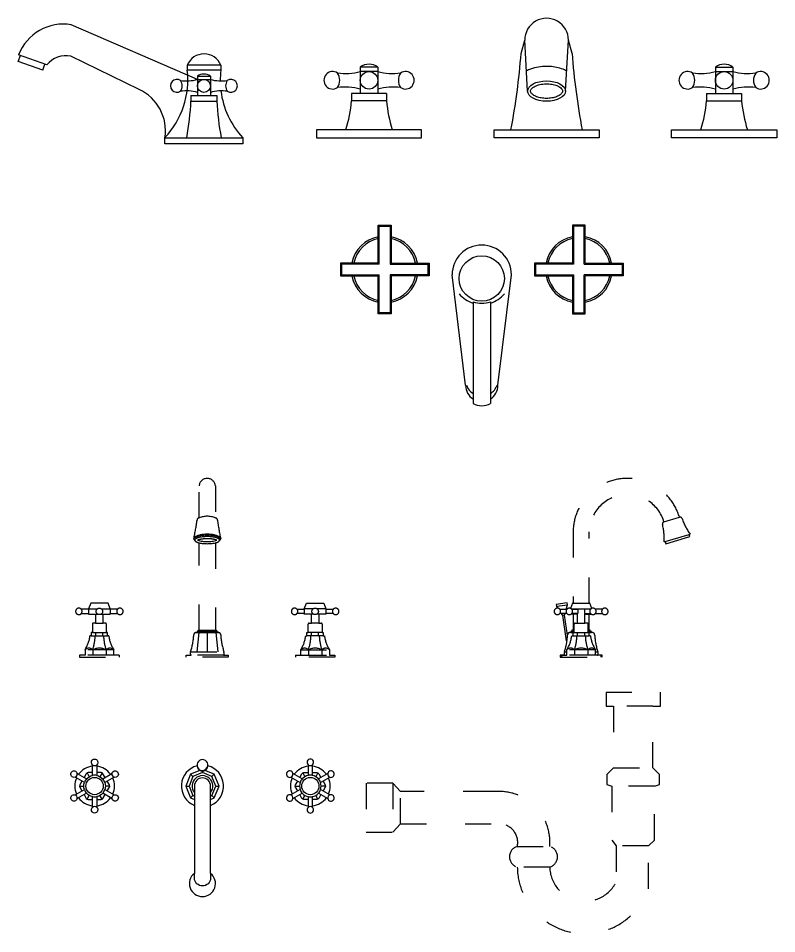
# Model space of a CAD drawing. Header units: millimetres. Extents: x 3162 to 221128, y -144913 to 11496.
# Drawn here: x 181071 to 181774, y -21900 to -21051 of the extents above; entities that cross this region are included whole.
import ezdxf

# ---------------------------------------------------------------- set-up
doc = ezdxf.new("R2010")
doc.units = ezdxf.units.MM
doc.header["$LTSCALE"] = 10
doc.linetypes.add('ACAD_ISO03W100', pattern=[30, 12, -18])

# ---------------------------------------------------------------- blocks, each defined once
blk = doc.blocks.new('海龙工具_2009103111141192')
at = {"color": 8}
for p, q in [((-107, 12.13), (-105, 8.66)), ((-93, 12.13), (-95, 8.66)), ((-8.79, 8.79), (-10.96, 10.96)), ((-1, 13.97), (-1, 14.05)), ((0, 13.27), (0, 12.43)), ((1, 13.97), (1, 14.05)), ((8.79, 8.79), (10.96, 10.96)), ((93, 12.13), (95, 8.66)), ((107, 12.13), (105, 8.66)), ((-114.01, 0), (-110, 0)), ((-85.99, 0), (-90, 0)), ((-15.51, 0), (-12.43, 0)), ((12.43, 0), (15.51, 0)), ((85.99, 0), (90, 0)), ((114.01, 0), (110, 0)), ((-107, -12.13), (-105, -8.66)), ((-93, -12.13), (-95, -8.66)), ((-8.79, -8.79), (-10.96, -10.96)), ((8.79, -8.79), (10.96, -10.96)), ((93, -12.13), (95, -8.66)), ((107, -12.13), (105, -8.66))]:
    blk.add_line(p, q, dxfattribs=at)
for p, q in [((-81.88, 8.15), (-90.51, 3.17)), ((81.88, 8.15), (90.51, 3.17))]:
    blk.add_line(p, q)
for points in [[(-90.51, 3.17, -0.162529), (-90.51, -3.17), (-81.88, -8.15, -2.618034), (-83.88, -11.61), (-92.51, -6.63, -0.162529), (-98, -9.8), (-98, -19.76, -2.618034), (-102, -19.76), (-102, -9.8, -0.162529), (-107.49, -6.63), (-116.12, -11.61, -2.618034), (-118.12, -8.15), (-109.49, -3.17, -0.162529), (-109.49, 3.17), (-118.12, 8.15, -2.618034), (-116.12, 11.61), (-107.49, 6.63, -0.162529), (-102, 9.8), (-102, 19.76, -2.618034), (-98, 19.76), (-98, 9.8, -0.162529), (-92.51, 6.63), (-83.88, 11.61, -2.618034), (-81.88, 8.15)], [(90.51, 3.17, 0.162529), (90.51, -3.17), (81.88, -8.15, 2.618034), (83.88, -11.61), (92.51, -6.63, 0.162529), (98, -9.8), (98, -19.76, 2.618034), (102, -19.76), (102, -9.8, 0.162529), (107.49, -6.63), (116.12, -11.61, 2.618034), (118.12, -8.15), (109.49, -3.17, 0.162529), (109.49, 3.17), (118.12, 8.15, 2.618034), (116.12, 11.61), (107.49, 6.63, 0.162529), (102, 9.8), (102, 19.76, 2.618034), (98, 19.76), (98, 9.8, 0.162529), (92.51, 6.63), (83.88, 11.61, 2.618034), (81.88, 8.15)], [(7.5, -80.94), (7.5, -85.38, -0.970211), (-7.5, -85.38), (-7.5, -80.94)]]:
    blk.add_lwpolyline(points, format="xyb")
blk.add_lwpolyline([(-5, 18.85, 0.716797), (-7.5, -18.01), (-7.5, -80.94, 2.875146), (7.5, -80.94), (7.5, -18.01, 0.716869), (5, 18.85, 1.127472)], format="xyb", close=True)
for points in [[(-102, 12.4), (-106, 12.4, 0.267949), (-107.74, 11.4), (-109.74, 7.93)], [(-90.26, 7.93), (-92.26, 11.4, 0.267949), (-94, 12.4), (-98, 12.4)], [(90.26, 7.93), (92.26, 11.4, -0.267949), (94, 12.4), (98, 12.4)], [(102, 12.4), (106, 12.4, -0.267949), (107.74, 11.4), (109.74, 7.93)], [(-111.74, 4.47), (-113.74, 1, 0.267949), (-113.74, -1), (-111.74, -4.47)], [(-88.26, -4.47), (-86.26, -1, 0.267949), (-86.26, 1), (-88.26, 4.47)], [(7.5, -18.01), (7.5, 0, 1), (-7.5, 0), (-7.5, -18.01)], [(88.26, -4.47), (86.26, -1, -0.267949), (86.26, 1), (88.26, 4.47)], [(111.74, 4.47), (113.74, 1, -0.267949), (113.74, -1), (111.74, -4.47)], [(-109.74, -7.93), (-107.74, -11.4, 0.267949), (-106, -12.4), (-102, -12.4)], [(-98, -12.4), (-94, -12.4, 0.267949), (-92.26, -11.4), (-90.26, -7.93)], [(98, -12.4), (94, -12.4, -0.267949), (92.26, -11.4), (90.26, -7.93)], [(109.74, -7.93), (107.74, -11.4, -0.267949), (106, -12.4), (102, -12.4)]]:
    blk.add_lwpolyline(points, format="xyb", dxfattribs=at)
for points in [[(-2.33, 14.54), (-10.96, 10.96), (-15.51, 0), (-10.96, -10.96), (-7.5, -12.4)], [(7.5, -9.32), (8.79, -8.79), (12.43, 0), (8.79, 8.79), (0, 12.43), (-8.79, 8.79), (-12.43, 0), (-8.79, -8.79), (-7.5, -9.32)], [(7.5, -12.4), (10.96, -10.96), (15.51, 0), (10.96, 10.96), (2.33, 14.54)]]:
    blk.add_lwpolyline(points, dxfattribs=at)
for centre in [(-100, 0), (100, 0)]:
    blk.add_circle(centre, 8, dxfattribs=at)
for centre, radius, start, end in [((-100, 0), 18.43, 96.23112, 143.76888), ((-100, 22), 3, 228.18969, 311.81031), ((-100, 0), 18.43, 36.23112, 83.76888), ((100, 0), 18.43, 96.23112, 143.76888), ((100, 22), 3, 228.18969, 311.81031), ((100, 0), 18.43, 36.23112, 83.76888), ((-119.05, 11), 3, 288.18969, 11.81031), ((-100, 0), 10, 78.46304, 101.53696), ((-80.95, 11), 3, 168.18969, 251.81031), ((80.95, 11), 3, 288.18969, 11.81031), ((100, 0), 10, 78.46304, 101.53696), ((119.05, 11), 3, 168.18969, 251.81031), ((-100, 0), 18.43, 156.23112, 203.76888), ((-100, 0), 10, 138.46304, 161.53696), ((-100, 0), 10, 18.46304, 41.53696), ((-100, 0), 18.43, 336.23112, 23.76888), ((100, 0), 18.43, 156.23112, 203.76888), ((100, 0), 10, 138.46304, 161.53696), ((100, 0), 10, 18.46304, 41.53696), ((100, 0), 18.43, 336.23112, 23.76888), ((-119.05, -11), 3, 348.18969, 71.81031), ((-100, 0), 10, 198.46304, 221.53696), ((-100, 0), 10, 318.46304, 341.53696), ((-80.95, -11), 3, 108.18969, 191.81031), ((80.95, -11), 3, 348.18969, 71.81031), ((100, 0), 10, 198.46304, 221.53696), ((100, 0), 10, 318.46304, 341.53696), ((119.05, -11), 3, 108.18969, 191.81031), ((-100, 0), 18.43, 216.23112, 263.76888), ((-100, 0), 10, 258.46304, 281.53696), ((-100, 0), 18.43, 276.23112, 323.76888), ((100, 0), 18.43, 216.23112, 263.76888), ((100, 0), 10, 258.46304, 281.53696), ((100, 0), 18.43, 276.23112, 323.76888), ((-100, -22), 3, 48.18969, 131.81031), ((100, -22), 3, 48.18969, 131.81031)]:
    blk.add_arc(centre, radius, start, end)
for centre, radius, start, end in [((0, 18.95), 5, 181.12504, 358.88583), ((0, 0), 9.63, 321.15599, 218.84401), ((0, 14.34), 1.07, 200.53183, 339.46817)]:
    blk.add_arc(centre, radius, start, end, dxfattribs=at)
blk.add_ellipse((0.03, 19.41), major_axis=(3.38, 3.94), ratio=0.947595, start_param=2.363821, end_param=5.285111)
blk = doc.blocks.new('海龙工具_2009103111141664')
at = {"color": 8, "linetype": 'ACAD_ISO03W100', "ltscale": 0.2}
for p, q in [((-11.5, 110.1), (-11.5, 108.56)), ((11.5, 110.07), (11.5, 108.56)), ((-110, 45), (-101.66, 45)), ((-98.34, 45), (-90, 45)), ((98.34, 45), (90, 45)), ((110, 45), (101.66, 45)), ((-103.5, 40), (-101.66, 40)), ((-98.34, 40), (-96.5, 40)), ((98.34, 40), (96.5, 40)), ((103.5, 40), (101.66, 40)), ((-103.5, 31.75), (-96.5, 31.75)), ((103.5, 31.75), (96.5, 31.75)), ((-107.54, 19.91), (-92.46, 19.91)), ((-106.5, 22.83), (-93.5, 22.83)), ((-103.27, 19.91), (-103.27, 22.83)), ((-96.73, 19.91), (-96.73, 22.83)), ((-7.83, 22.85), (-9.77, 5)), ((-9.5, 22.85), (9.5, 22.85)), ((-8.5, 24), (8.5, 24)), ((-7.5, 25), (7.5, 25)), ((0, 22.85), (0, 5)), ((7.83, 22.85), (9.77, 5)), ((107.54, 19.91), (92.46, 19.91)), ((106.5, 22.83), (93.5, 22.83)), ((96.73, 19.91), (96.73, 22.83)), ((103.27, 19.91), (103.27, 22.83)), ((-86.68, 7), (-113.32, 7)), ((-86.68, 2), (-113.32, 2)), ((-106.16, 7), (-106.16, 2)), ((-93.84, 7), (-93.84, 2)), ((-15.01, 5), (15.01, 5)), ((15.01, 2), (-15.01, 2)), ((86.68, 7), (113.32, 7)), ((86.68, 2), (113.32, 2)), ((93.84, 7), (93.84, 2)), ((106.16, 7), (106.16, 2))]:
    blk.add_line(p, q, dxfattribs=at)
at = {"linetype": 'ACAD_ISO03W100', "ltscale": 0.2}
for p, q in [((-110, 44.5), (-110, 40.5)), ((-90, 44.5), (-90, 40.5)), ((90, 44.5), (90, 40.5)), ((110, 44.5), (110, 40.5)), ((-118.32, 2), (-118.32, 0)), ((-118.32, 0), (-81.68, 0)), ((-81.68, 2), (-81.68, 0)), ((81.68, 2), (81.68, 0)), ((118.32, 0), (81.68, 0)), ((118.32, 2), (118.32, 0))]:
    blk.add_line(p, q, dxfattribs=at)
blk.add_lwpolyline([(7.5, 158.87), (7.5, 129.1, -0.414214), (9.5, 127.1, 0.025056), (12.5, 109.97, -0.208407), (11.48, 108.36, -0.149237), (10.94, 107.52, -0.102812), (7.5, 106.07), (7.5, 25), (8.5, 25), (8.5, 24), (9.5, 24), (9.5, 22.85), (10.5, 22.85, -0.414214), (12.5, 20.85, 0.067547), (15.51, 5), (15.01, 5, -0.554842), (15.01, 2), (19.51, 2), (19.51, 0), (-19.51, 0), (-19.51, 2), (-15.01, 2, -0.554842), (-15.01, 5), (-15.51, 5, 0.067547), (-12.5, 20.85, -0.414214), (-10.5, 22.85), (-9.5, 22.85), (-9.5, 24), (-8.5, 24), (-8.5, 25), (-7.5, 25), (-7.5, 106.07, -0.102812), (-10.94, 107.52, -0.195026), (-11.5, 108.56, -0.415632), (-12.5, 109.97, 0.025091), (-9.5, 127.1, -0.414214), (-7.5, 129.1), (-7.5, 158.87, -0.931586)], format="xyb", close=True, dxfattribs=at)
for points in [[(-81.68, 2), (-86.68, 2), (-86.68, 7, -0.113741), (-91.3, 19.91), (-92.46, 19.91), (-92.46, 22.83), (-93.5, 22.83), (-93.5, 30.75, 0.414214), (-94.5, 31.75), (-96.5, 31.75), (-96.5, 40), (-90, 40), (-90, 40.5), (-83.18, 40.5, 2.618034), (-83.18, 44.5), (-90, 44.5), (-90, 45), (-92, 50), (-108, 50), (-110, 45), (-110, 44.5), (-116.82, 44.5, 2.618034), (-116.82, 40.5), (-110, 40.5), (-110, 40), (-103.5, 40), (-103.5, 31.75), (-105.5, 31.75, 0.414214), (-106.5, 30.75), (-106.5, 22.83), (-107.54, 22.83), (-107.54, 19.91), (-108.7, 19.91, -0.113741), (-113.32, 7), (-113.32, 2), (-118.32, 2)], [(81.68, 2), (86.68, 2), (86.68, 7, 0.113741), (91.3, 19.91), (92.46, 19.91), (92.46, 22.83), (93.5, 22.83), (93.5, 30.75, -0.414214), (94.5, 31.75), (96.5, 31.75), (96.5, 40), (90, 40), (90, 40.5), (83.18, 40.5, -2.618034), (83.18, 44.5), (90, 44.5), (90, 45), (92, 50), (108, 50), (110, 45), (110, 44.5), (116.82, 44.5, -2.618034), (116.82, 40.5), (110, 40.5), (110, 40), (103.5, 40), (103.5, 31.75), (105.5, 31.75, -0.414214), (106.5, 30.75), (106.5, 22.83), (107.54, 22.83), (107.54, 19.91), (108.7, 19.91, 0.113741), (113.32, 7), (113.32, 2), (118.32, 2)]]:
    blk.add_lwpolyline(points, format="xyb", dxfattribs=at)
for centre in [(-100, 42.5), (100, 42.5)]:
    blk.add_circle(centre, 3, dxfattribs=at)
at = {"color": 8, "linetype": 'ACAD_ISO03W100', "ltscale": 0.2}
for centre, radius, start, end in [((10.62, 109.87), 1.89, 2.90303, 62.04694), ((0, 142.47), 35.17, 255.24948, 284.75075), ((-150.62, 21.62), 46.8, 341.80463, 357.91626), ((-49.38, 21.62), 46.8, 182.08374, 198.19537), ((49.38, 21.62), 46.8, 341.80463, 357.91626), ((150.62, 21.62), 46.8, 182.08374, 198.19537), ((-109.74, 3.27), 5.17, 46.18141, 133.81859), ((-100, -5.45), 13.89, 63.68731, 116.31269), ((-90.26, 3.27), 5.17, 46.18141, 133.81859), ((90.26, 3.27), 5.17, 46.18141, 133.81859), ((100, -5.45), 13.89, 63.68731, 116.31269), ((109.74, 3.27), 5.17, 46.18141, 133.81859)]:
    blk.add_arc(centre, radius, start, end, dxfattribs=at)
at = {"linetype": 'ACAD_ISO03W100', "ltscale": 0.2}
for centre, radius, start, end in [((0, 142.47), 37.17, 258.35834, 281.64166), ((-119.05, 42.5), 3, 318.18969, 41.81031), ((-80.95, 42.5), 3, 138.18969, 221.81031), ((80.95, 42.5), 3, 318.18969, 41.81031), ((119.05, 42.5), 3, 138.18969, 221.81031)]:
    blk.add_arc(centre, radius, start, end, dxfattribs=at)
blk.add_ellipse((0, 109.59), major_axis=(0, 21.09), ratio=0.936007, start_param=-0.389709, end_param=0.389709, dxfattribs=at)
at = {"color": 8, "linetype": 'ACAD_ISO03W100', "ltscale": 0.2}
for centre, major_axis, ratio, start_param, end_param in [((0, 109.97), (12.61, 0.91), 0.429523, 2.684413, 2.975332), ((0, 109.97), (-11.51, 0.01), 0.275622, 3.176758, 6.320214), ((0, 108.56), (-13.7, 0), 0.400366, 3.716428, 5.708438), ((0, 108.56), (-11.5, 0), 0.285489, 3.081072, 6.283185)]:
    blk.add_ellipse(centre, major_axis=major_axis, ratio=ratio, start_param=start_param, end_param=end_param, dxfattribs=at)
blk.add_open_spline([(8.95, 108.46), (8.73, 108.57), (8.45, 108.68), (7.43, 109.02), (6.54, 109.24), (4.52, 109.58), (3.39, 109.71), (1.03, 109.85), (-0.19, 109.86), (-2.83, 109.76), (-4.22, 109.63), (-6.4, 109.26), (-7.25, 109.07), (-8.34, 108.72), (-8.68, 108.59), (-8.95, 108.46)], degree=3, knots=[3.692863, 3.692863, 3.692863, 3.692863, 3.846479, 3.846479, 4.177561, 4.177561, 4.508644, 4.508644, 4.839727, 4.839727, 5.238609, 5.238609, 5.549008, 5.549008, 5.731881, 5.731881, 5.731881, 5.731881], dxfattribs=at)
blk = doc.blocks.new('海龙工具_2009103111142230')
at = {"color": 8, "linetype": 'ACAD_ISO03W100', "ltscale": 0.2}
for p, q in [((76.73, 125.58), (91.11, 129.87)), ((78.04, 107.19), (100.08, 113.76)), ((-9.3, 45), (9.3, 45)), ((-3.5, 31.75), (3.5, 31.75)), ((-9.5, 22.85), (9.5, 22.85)), ((-8.5, 24), (-6.5, 24)), ((-7.54, 19.91), (7.54, 19.91)), ((-7.5, 25), (-6.5, 25)), ((-6.5, 22.83), (6.5, 22.83)), ((-3.27, 19.91), (-3.27, 22.83)), ((3.27, 19.91), (3.27, 22.83)), ((6.5, 25), (7.5, 25)), ((6.5, 24), (8.5, 24)), ((-15.01, 5), (-13.32, 5)), ((15.01, 2), (-15.01, 2)), ((13.32, 7), (-13.32, 7)), ((13.32, 2), (-13.32, 2)), ((-6.16, 7), (-6.16, 2)), ((6.16, 7), (6.16, 2)), ((13.32, 5), (15.01, 5))]:
    blk.add_line(p, q, dxfattribs=at)
at = {"linetype": 'ACAD_ISO03W100', "ltscale": 0.2}
for p, q in [((-7.5, 50), (7.5, 50)), ((-18.32, 2), (-18.32, 0)), ((-18.32, 0), (18.32, 0)), ((18.32, 2), (18.32, 0))]:
    blk.add_line(p, q, dxfattribs=at)
for points in [[(76.73, 125.58, 0.414214), (75.38, 123.1, -0.066949), (77.08, 106.91), (78.04, 107.19), (78.61, 105.27), (100.65, 111.84), (100.08, 113.76), (101.04, 114.04, -0.066949), (93.59, 128.52, 0.414214), (91.11, 129.87, 0.857545), (-7.5, 116.33), (-7.5, 50), (-8, 50), (-9.88, 45.3)], [(9.88, 45.3), (8, 50), (7.5, 50), (7.5, 116.19, -0.856149), (76.73, 125.58)], [(-13.19, 40.5), (-19.76, 40.5, -2.618034), (-19.76, 44.5), (-13.19, 44.5)], [(13.19, 40.5), (19.76, 40.5, 2.618034), (19.76, 44.5), (13.19, 44.5)], [(-18.46, 40.5), (-17.35, 38.82), (-13.47, 12.83, -0.033737), (-15.51, 5), (-15.01, 5, 0.554842), (-15.01, 2), (-19.51, 2), (-19.51, 0), (19.51, 0), (19.51, 2), (15.01, 2, 0.554842), (15.01, 5), (15.51, 5, -0.067547), (12.5, 20.85, 0.414214), (10.5, 22.85), (9.5, 22.85), (9.5, 24), (8.5, 24), (8.5, 25), (7.5, 25), (7.5, 40)], [(-18.32, 2), (-13.32, 2), (-13.32, 7, 0.113741), (-8.7, 19.91), (-7.54, 19.91), (-7.54, 22.83), (-6.5, 22.83), (-6.5, 30.75, -0.414214), (-5.5, 31.75), (-3.5, 31.75), (-3.5, 40), (-9.3, 40)], [(-7.5, 40), (-7.5, 25), (-8.5, 25), (-8.5, 24), (-9.5, 24), (-9.5, 22.85), (-10.5, 22.85, 0.414214), (-12.5, 20.85, -0.001816), (-12.52, 20.42), (-15.32, 39.12), (-14.91, 40.5)], [(18.32, 2), (13.32, 2), (13.32, 7, -0.113741), (8.7, 19.91), (7.54, 19.91), (7.54, 22.83), (6.5, 22.83), (6.5, 30.75, 0.414214), (5.5, 31.75), (3.5, 31.75), (3.5, 40), (9.3, 40)]]:
    blk.add_lwpolyline(points, format="xyb", dxfattribs=at)
blk.add_lwpolyline([(-13.73, 44.5), (-12.56, 48.45), (-12.88, 50.57), (-23.02, 49.05), (-22.71, 46.93), (-21.76, 45.49)], dxfattribs=at)
at = {"color": 8, "linetype": 'ACAD_ISO03W100', "ltscale": 0.2}
for points in [[(-12.77, 48.41), (-22.42, 46.97)], [(-15.53, 39.09), (-17.04, 38.86)]]:
    blk.add_lwpolyline(points, dxfattribs=at)
at = {"linetype": 'ACAD_ISO03W100', "ltscale": 0.2}
for points in [[(-3.17, 40.5), (-8.72, 40.5, -2.618034), (-8.72, 44.5), (-3.17, 44.5)], [(3.17, 40.5), (8.72, 40.5, 2.618034), (8.72, 44.5), (3.17, 44.5)]]:
    blk.add_lwpolyline(points, format="xyb", close=True, dxfattribs=at)
for centre, radius, start, end in [((-22, 42.5), 3, 318.18969, 41.81031), ((-10.95, 42.5), 3, 318.18969, 41.81031), ((10.95, 42.5), 3, 138.18969, 221.81031), ((22, 42.5), 3, 138.18969, 221.81031), ((-641.28, 93.6), 632.99, 352.66898, 353.38117)]:
    blk.add_arc(centre, radius, start, end, dxfattribs=at)
at = {"color": 8, "linetype": 'ACAD_ISO03W100', "ltscale": 0.2}
for centre, radius, start, end in [((-50.62, 21.62), 46.8, 341.80463, 357.91626), ((50.62, 21.62), 46.8, 182.08374, 198.19537), ((-9.74, 3.27), 5.17, 46.18141, 133.81859), ((0, -5.45), 13.89, 63.68731, 116.31269), ((9.74, 3.27), 5.17, 46.18141, 133.81859)]:
    blk.add_arc(centre, radius, start, end, dxfattribs=at)
blk = doc.blocks.new('海龙工具_2009103111142884')
at = {"linetype": 'ACAD_ISO03W100', "ltscale": 0.2}
for p, q in [((-25.18, 0), (25.18, 0)), ((18.17, -12.98), (-18.17, -12.98)), ((-18.17, -70.24), (18.17, -70.24)), ((-222.68, -84.47), (-222.68, -129.86)), ((-215.74, -122.17), (-215.74, -92.17)), ((19.71, -87.18), (-19.71, -87.18)), ((-107.43, -142.99), (-77.42, -142.99)), ((14.15, -142.62), (-15.85, -142.62)), ((-77.42, -162.23), (-107.43, -162.23))]:
    blk.add_line(p, q, dxfattribs=at)
blk.add_lwpolyline([(-25.18, 0), (-25.18, -12.96), (-18.17, -12.98), (-18.17, -70.24), (-24.34, -76.4), (-24.34, -85.64), (-19.71, -87.18), (-19.71, -137.23), (-15.85, -142.62), (-15.85, -176.26, -0.775116), (-77.42, -162.23, 0.753821), (-77.42, -142.99, 0.417343), (-120.6, -92.17), (-133.71, -92.17), (-215.74, -92.17), (-222.68, -84.47), (-247.5, -84.47), (-247.5, -129.86), (-222.68, -129.86), (-215.74, -122.17), (-122.03, -122.17, -0.435291), (-107.43, -142.99, 0.753821), (-107.43, -162.23, 0.835913), (14.15, -182.31), (14.15, -142.62), (19.71, -137.23), (19.71, -87.18), (24.34, -85.64), (24.34, -76.4), (18.17, -70.24), (18.17, -12.98), (25.18, -12.96), (25.18, 0)], format="xyb", dxfattribs=at)
blk = doc.blocks.new('A$C5FE57CDE')
for p, q in [((-5.83, 59.36), (-122.81, 110.09)), ((-171.9, 76.03), (-169.99, 81.45)), ((-145.55, 72.85), (-171.68, 82.04)), ((-59.91, 50.12), (-123.29, 81.07)), ((-149.15, 68.03), (-171.9, 76.03)), ((-149.15, 68.03), (-147.24, 73.45)), ((15.84, 72.64), (-15.27, 72.64)), ((-15.27, 72.64), (-15.27, 67.84)), ((15.84, 72.64), (15.84, 67.84)), ((15.84, 67.84), (-15.27, 67.84)), ((-5.83, 62.36), (-5.83, 44.36)), ((-5.83, 62.36), (6.17, 62.36)), ((6.17, 62.36), (6.17, 44.36)), ((-5.83, 59.36), (6.17, 59.36)), ((-11.83, 44.36), (-11.83, 39.36)), ((-11.83, 44.36), (12.17, 44.36)), ((12.17, 44.36), (12.17, 39.36)), ((-11.83, 39.36), (12.17, 39.36))]:
    blk.add_line(p, q)
blk.add_lwpolyline([(36.27, -0.26), (-35.92, -0.26), (-35.92, 5.36), (36.27, 5.36)], close=True)
blk.add_circle((0.17, 53.36), 6)
for centre, radius, start, end in [((-130.07, 66.15), 44.53, 80.6095, 159.10024), ((-127.24, 57.52), 23.88, 80.48882, 140.05894), ((0.29, 66.23), 16.82, 22.39119, 157.60881), ((-92.83, 58.93), 78.08, 316.79336, 6.55583), ((0.17, 54.36), 10, 53.13028, 126.87007), ((93.32, 58.59), 78.03, 173.19221, 180.43336), ((-24.83, 53.36), 6, 56.40386, 303.59649), ((-16.13, 97.44), 39.46, 262.17261, 285.14244), ((-28.96, 53.36), 8.97, 326.14462, 33.85573), ((16.48, 97.44), 39.46, 254.85791, 277.82774), ((29.3, 53.36), 8.97, 146.14462, 213.85573), ((25.17, 53.36), 6, 236.40386, 123.59649), ((-77.81, 11.72), 42.37, 351.3589, 65.00484), ((-16.13, 9.27), 39.46, 74.85791, 97.82774), ((16.48, 9.27), 39.46, 82.17261, 105.14244), ((93.32, 58.59), 78.03, 187.26825, 223.01945), ((-264.48, 51.74), 252.95, 349.4345, 357.19437), ((264.82, 51.74), 252.95, 182.80598, 190.56585)]:
    blk.add_arc(centre, radius, start, end)
blk = doc.blocks.new('A$C2EDE1FB6')
for p, q in [((-23.78, 78.55), (-20.41, 90.78)), ((-17.71, 43.53), (-20.41, 90.78)), ((17.39, 43.53), (20.09, 90.78)), ((17.39, 43.53), (20.09, 90.78)), ((23.47, 78.55), (20.09, 90.78)), ((23.47, 78.55), (20.09, 90.78)), ((-172.85, 65.72), (-172.85, 41.42)), ((-156.65, 65.72), (-172.85, 65.72)), ((-156.65, 61.67), (-172.85, 61.67)), ((-156.65, 65.72), (-156.65, 41.42)), ((156.33, 65.72), (156.33, 41.42)), ((156.33, 65.72), (172.53, 65.72)), ((156.33, 61.67), (172.53, 61.67)), ((172.53, 65.72), (172.53, 41.42)), ((-180.95, 41.42), (-180.95, 34.67)), ((-148.55, 41.42), (-180.95, 41.42)), ((-148.55, 34.67), (-180.95, 34.67)), ((-148.55, 41.42), (-148.55, 34.67)), ((148.23, 41.42), (148.23, 34.67)), ((148.23, 41.42), (180.63, 41.42)), ((148.23, 34.67), (180.63, 34.67)), ((180.63, 41.42), (180.63, 34.67))]:
    blk.add_line(p, q)
for points in [[(-213.48, 0.08), (-116.02, 0.08), (-116.02, 7.67), (-213.48, 7.67)], [(48.57, 0.08), (-48.89, 0.08), (-48.89, 7.67), (48.57, 7.67)], [(213.16, 0.08), (115.71, 0.08), (115.71, 7.67), (213.16, 7.67)]]:
    blk.add_lwpolyline(points, close=True)
for centre in [(-164.75, 53.57), (164.43, 53.57)]:
    blk.add_circle(centre, 8.1)
for centre, radius, start, end in [((-0.16, 90.78), 20.25, 359.99994, 179.99994), ((-641.81, 124.56), 619.74, 349.12877, 355.74245), ((641.5, 124.55), 619.74, 184.25744, 190.87112), ((641.5, 124.55), 619.74, 184.25744, 190.87112), ((-164.75, 54.92), 13.5, 53.13005, 126.86984), ((164.43, 54.92), 13.5, 53.13005, 126.86984), ((-198.5, 53.57), 8.1, 56.40362, 303.59626), ((-186.76, 113.09), 53.26, 262.17238, 285.14221), ((-204.07, 53.57), 12.11, 326.14439, 33.8555), ((-142.73, 113.09), 53.26, 254.85767, 277.82751), ((-125.42, 53.57), 12.11, 146.14439, 213.8555), ((-131, 53.57), 8.1, 236.40362, 123.59626), ((130.68, 53.57), 8.1, 56.40362, 303.59626), ((142.42, 113.09), 53.26, 262.17238, 285.14221), ((125.11, 53.57), 12.11, 326.14439, 33.8555), ((186.45, 113.09), 53.26, 254.85767, 277.82751), ((203.76, 53.57), 12.11, 146.14439, 213.8555), ((198.18, 53.57), 8.1, 236.40362, 123.59626), ((-186.76, -5.94), 53.26, 74.85767, 97.82751), ((-142.74, -5.94), 53.26, 82.17238, 105.14221), ((142.42, -5.94), 53.26, 74.85767, 97.82751), ((186.45, -5.94), 53.26, 82.17238, 105.14221), ((-301.97, 44.75), 121.44, 342.22148, 355.23843), ((-27.53, 44.75), 121.44, 184.76146, 197.77841), ((27.21, 44.75), 121.44, 342.22148, 355.23843), ((301.66, 44.75), 121.44, 184.76146, 197.77841)]:
    blk.add_arc(centre, radius, start, end)
blk.add_ellipse((-0.16, 43.53), major_axis=(-17.55, 0), ratio=0.538462)
for points, knots in [([(18.46, 62.21), (17.83, 62.54), (17.19, 62.85), (14.61, 64), (12.62, 64.67), (8.55, 65.7), (6.48, 66.05), (2.29, 66.47), (0.18, 66.53), (-4.49, 66.35), (-7.05, 66.04), (-12.06, 64.96), (-14.52, 64.19), (-17.52, 62.84), (-18.15, 62.54), (-18.77, 62.21)], [3.935652, 3.935652, 3.935652, 3.935652, 4.020184, 4.020184, 4.274597, 4.274597, 4.529011, 4.529011, 4.783425, 4.783425, 5.09455, 5.09455, 5.405676, 5.405676, 5.489139, 5.489139, 5.489139, 5.489139]), ([(-15.01, 43.53), (-15.01, 43.27), (-14.96, 43), (-14.77, 42.41), (-14.61, 42.09), (-14.13, 41.41), (-13.81, 41.05), (-13, 40.32), (-12.51, 39.96), (-10.96, 39), (-9.75, 38.45), (-7, 37.56), (-5.47, 37.22), (-2.26, 36.81), (-0.59, 36.74), (2.72, 36.88), (4.35, 37.08), (7.37, 37.75), (8.77, 38.2), (11.16, 39.27), (12.16, 39.89), (13.43, 40.97), (13.84, 41.42), (14.4, 42.26), (14.55, 42.64), (14.71, 43.34), (14.71, 43.65), (14.58, 44.34), (14.44, 44.71), (13.92, 45.54), (13.54, 45.99), (12.51, 46.89), (11.87, 47.35), (10.34, 48.19), (9.46, 48.58), (6.97, 49.45), (5.23, 49.85), (1.58, 50.29), (-0.34, 50.34), (-4.07, 50.09), (-5.89, 49.78), (-9.15, 48.87), (-10.59, 48.26), (-12.55, 47.1), (-13.22, 46.59), (-14.22, 45.59), (-14.55, 45.1), (-14.9, 44.34), (-14.97, 44.03), (-15, 43.67), (-15.01, 43.6), (-15.01, 43.53)], [0, 0, 0, 0, 0.179962, 0.179962, 0.359924, 0.359924, 0.539887, 0.539887, 0.719849, 0.719849, 1.028856, 1.028856, 1.337863, 1.337863, 1.646871, 1.646871, 1.955878, 1.955878, 2.264885, 2.264885, 2.573892, 2.573892, 2.797277, 2.797277, 3.020662, 3.020662, 3.244046, 3.244046, 3.467431, 3.467431, 3.690816, 3.690816, 3.9142, 3.9142, 4.137585, 4.137585, 4.488805, 4.488805, 4.840025, 4.840025, 5.191245, 5.191245, 5.542464, 5.542464, 5.792221, 5.792221, 6.041978, 6.041978, 6.235863, 6.235863, 6.283185, 6.283185, 6.283185, 6.283185])]:
    blk.add_open_spline(points, degree=3, knots=knots)
blk = doc.blocks.new('海龙工具_taps-sink')
for p, q in [((-96.25, 14.17), (-96.25, 49.27)), ((-96.25, 49.27), (-84.25, 49.27)), ((-84.25, 49.27), (-84.25, 14.17)), ((83.75, 49.27), (83.75, 14.17)), ((95.75, 49.27), (83.75, 49.27)), ((95.75, 14.17), (95.75, 49.27)), ((-131.35, 14.17), (-131.35, 2.17)), ((-96.25, 14.17), (-131.35, 14.17)), ((-84.25, 14.17), (-49.15, 14.17)), ((-49.15, 14.17), (-49.15, 2.17)), ((83.75, 14.17), (48.65, 14.17)), ((48.65, 14.17), (48.65, 2.17)), ((95.75, 14.17), (130.85, 14.17)), ((130.85, 14.17), (130.85, 2.17)), ((-131.35, 2.17), (-96.25, 2.17)), ((-96.25, -32.93), (-96.25, 2.17)), ((-84.25, 2.17), (-84.25, -32.93)), ((-49.15, 2.17), (-84.25, 2.17)), ((-15.25, -99.21), (-27.75, 3.29)), ((14.75, -99.21), (27.25, 3.29)), ((48.65, 2.17), (83.75, 2.17)), ((83.75, 2.17), (83.75, -32.93)), ((130.85, 2.17), (95.75, 2.17)), ((95.75, -32.93), (95.75, 2.17)), ((-8.25, -21.78), (-8.25, -115.94)), ((7.75, -21.78), (7.75, -115.94)), ((-84.25, -32.93), (-96.25, -32.93)), ((83.75, -32.93), (95.75, -32.93))]:
    blk.add_line(p, q)
at = {"color": 8}
for p, q in [((-95.25, 48.27), (-85.25, 48.27)), ((-95.25, 13.17), (-95.25, 48.27)), ((-85.25, 48.27), (-85.25, 13.17)), ((84.75, 48.27), (84.75, 13.17)), ((94.75, 48.27), (84.75, 48.27)), ((94.75, 13.17), (94.75, 48.27)), ((-130.35, 13.17), (-130.35, 3.17)), ((-95.25, 13.17), (-130.35, 13.17)), ((-85.25, 13.17), (-50.15, 13.17)), ((-50.15, 13.17), (-50.15, 3.17)), ((84.75, 13.17), (49.65, 13.17)), ((49.65, 13.17), (49.65, 3.17)), ((94.75, 13.17), (129.85, 13.17)), ((129.85, 13.17), (129.85, 3.17)), ((-130.35, 3.17), (-95.25, 3.17)), ((-95.25, -31.93), (-95.25, 3.17)), ((-85.25, 3.17), (-85.25, -31.93)), ((-50.15, 3.17), (-85.25, 3.17)), ((49.65, 3.17), (84.75, 3.17)), ((84.75, 3.17), (84.75, -31.93)), ((129.85, 3.17), (94.75, 3.17)), ((94.75, -31.93), (94.75, 3.17)), ((-85.25, -31.93), (-95.25, -31.93)), ((84.75, -31.93), (94.75, -31.93))]:
    blk.add_line(p, q, dxfattribs=at)
blk.add_circle((-0.25, -0.21), 21)
for centre, radius, start, end in [((-90.25, 8.17), 31, 101.15994, 168.84006), ((-90.25, 8.17), 31, 11.15994, 78.84006), ((89.75, 8.17), 31, 101.15994, 168.84006), ((89.75, 8.17), 31, 11.15994, 78.84006), ((-0.25, 3.29), 27.5, 0, 180), ((-90.25, 8.17), 31, 191.15994, 258.84006), ((-90.25, 8.17), 31, 281.15994, 348.84006), ((89.75, 8.17), 31, 191.15994, 258.84006), ((89.75, 8.17), 31, 281.15994, 348.84006), ((-0.25, -0.21), 23, 249.64559, 290.35441), ((-0.25, -99.21), 15, 180, 237.76905), ((-0.25, -99.21), 15, 302.23095, 0), ((-0.25, -103.02), 15.2, 238.23537, 301.76463)]:
    blk.add_arc(centre, radius, start, end)
for centre, radius, start, end in [((-90.25, 8.17), 29.23, 101.84581, 168.15419), ((-90.25, 8.17), 29.23, 11.84581, 78.15419), ((89.75, 8.17), 29.23, 101.84581, 168.15419), ((89.75, 8.17), 29.23, 11.84581, 78.15419), ((-90.25, 8.17), 29.23, 191.84581, 258.15419), ((-90.25, 8.17), 29.23, 281.84581, 348.15419), ((89.75, 8.17), 29.23, 191.84581, 258.15419), ((89.75, 8.17), 29.23, 281.84581, 348.15419), ((-0.25, 3.29), 27.5, 220.21417, 253.08761), ((-0.25, 3.29), 27.5, 286.91239, 319.78583)]:
    blk.add_arc(centre, radius, start, end, dxfattribs=at)
at = {"color": 250}
for start, end in [(199.47122, 237.76905), (302.23095, 340.52878)]:
    blk.add_arc((-0.25, -94.21), 15, start, end, dxfattribs=at)

msp = doc.modelspace()

# ---------------------------------------------------------------- block references
at = {"ltscale": 20}
for name, p in [('A$C5FE57CDE', (181242.7, -21167.31)), ('A$C2EDE1FB6', (181560.7, -21162.31)), ('海龙工具_taps-sink', (181500.7, -21292.31)), ('海龙工具_2009103111141664', (181245.96, -21643.64)), ('海龙工具_2009103111142230', (181592.58, -21643.64)), ('海龙工具_2009103111142884', (181640.83, -21676.01)), ('海龙工具_2009103111141192', (181241.53, -21763.04))]:
    msp.add_blockref(name, p, dxfattribs=at)

doc.saveas('drawing.dxf')
